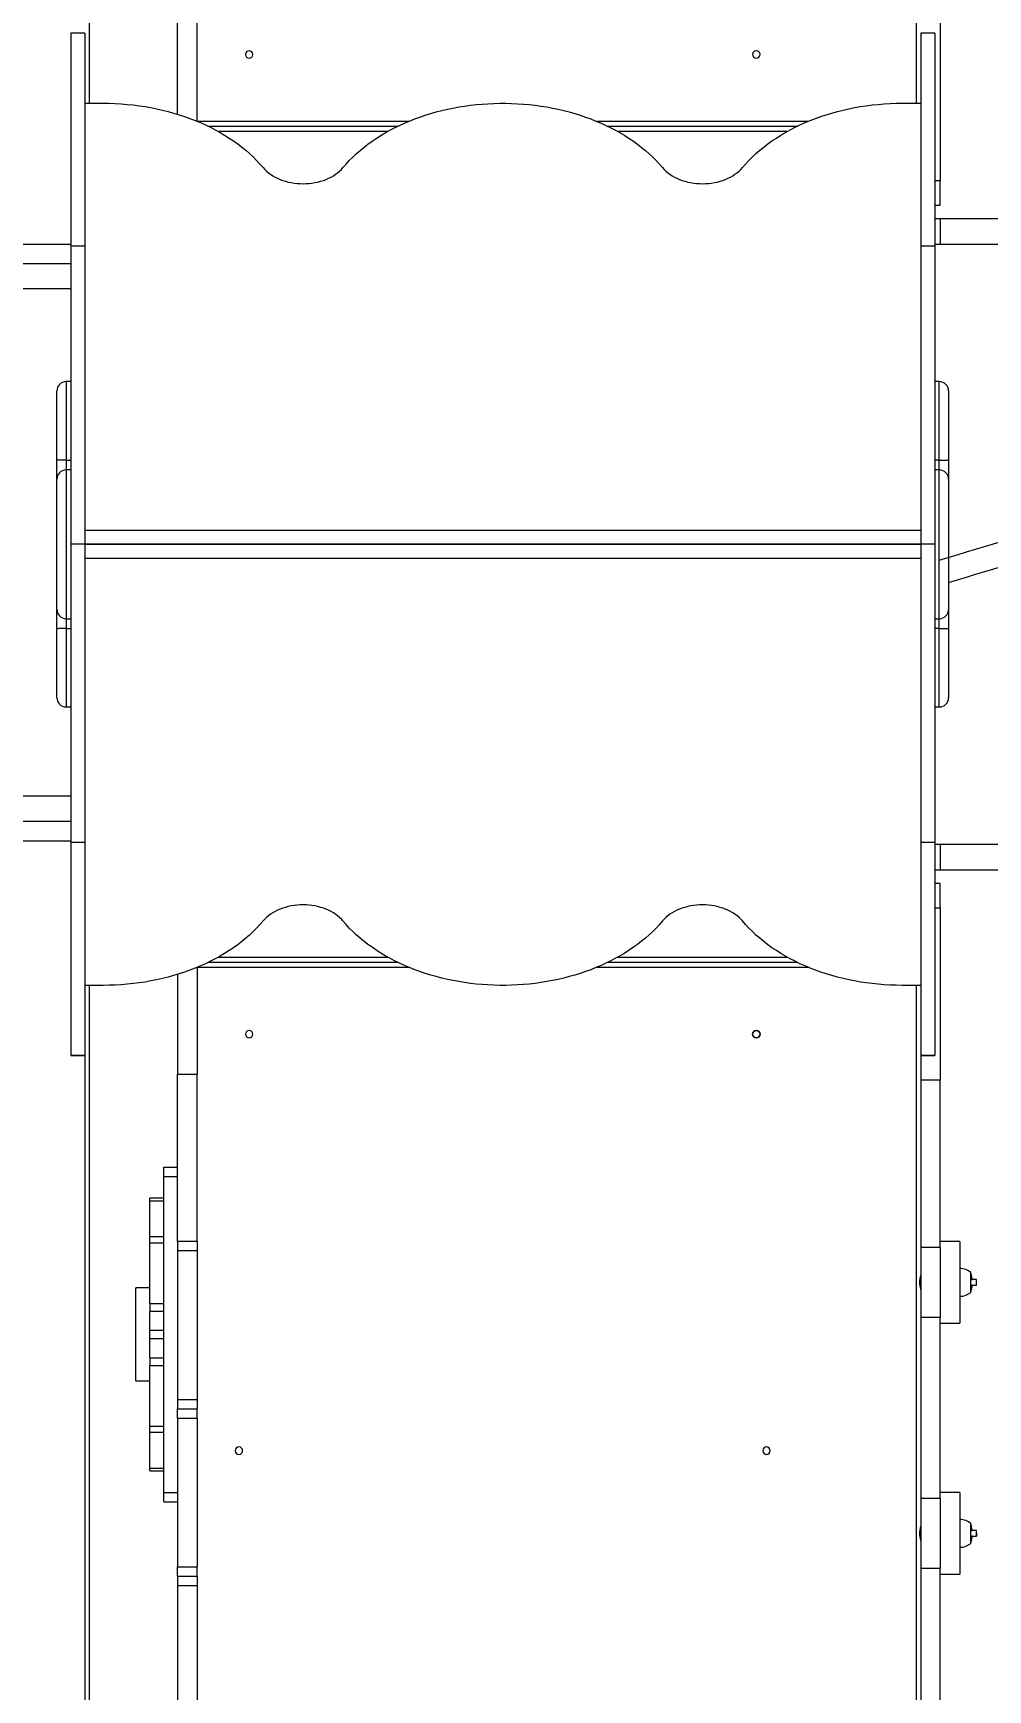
# Model space of a CAD drawing. Header units: millimetres. Extents: x -8113 to 7554, y -5964 to 7452.
# Drawn here: x -2592 to -1564, y -1240 to 543 of the extents above; entities that cross this region are included whole.
import ezdxf

# ---------------------------------------------------------------- set-up
doc = ezdxf.new("R2010")
doc.units = ezdxf.units.MM
for name, color, linetype in [('DIKOM_ОБЪЕКТ', 7, 'Continuous'), ('DIKOM_РАЗМЕР_ЗОНА', 7, 'Continuous'), ('DIKOM_РАЗМЕР_ОБЪЕКТА', 7, 'Continuous')]:
    doc.layers.add(name, color=color, linetype=linetype)
doc.styles.add('style1', font='arial.ttf', dxfattribs={"width": 0.8})
doc.dimstyles.new('1-50', dxfattribs={"dimtxt": 300, "dimasz": 200, "dimexe": 100, "dimexo": 0, "dimgap": 100, "dimtad": 1, "dimtxsty": 'style1', "dimcen": 200, "dimclrd": 7, "dimclre": 7, "dimclrt": 7, "dimadec": 1, "dimazin": 2, "dimtfac": 1, "dimtmove": 0, "dimatfit": 2, "dimfxl": 0, "dimlwd": 25, "dimlwe": 18, "dimarcsym": 0})

# ---------------------------------------------------------------- blocks, each defined once
blk = doc.blocks.new('*D0')
at = {"layer": 'Defpoints', "color": 0, "transparency": 16777216}
for p in [(6054.1, 1970.8), (-4445.9, 381.6), (6054.1, -5178.4)]:
    blk.add_point(p, dxfattribs=at)
at = {"layer": 'DIKOM_РАЗМЕР_ОБЪЕКТА', "color": 7, "lineweight": 18, "transparency": 16777216}
for p, q in [((6054.1, 1970.8), (6054.1, -5278.4)), ((-4445.9, 381.6), (-4445.9, -5278.4))]:
    blk.add_line(p, q, dxfattribs=at)
at = {"layer": 'DIKOM_РАЗМЕР_ОБЪЕКТА', "color": 7, "lineweight": 25, "transparency": 16777216}
blk.add_line((-4245.9, -5178.4), (5854.1, -5178.4), dxfattribs=at)
at = {"layer": 'DIKOM_РАЗМЕР_ОБЪЕКТА', "color": 7, "transparency": 16777216}
for points in [[(-4245.9, -5145), (-4245.9, -5211.7), (-4445.9, -5178.4)], [(5854.1, -5145), (5854.1, -5211.7), (6054.1, -5178.4)]]:
    blk.add_solid(points, dxfattribs=at)
at = {"layer": 'DIKOM_РАЗМЕР_ОБЪЕКТА', "color": 7, "transparency": 16777216, "insert": (804.1, -4925.2), "char_height": 300, "attachment_point": 5, "style": 'style1'}
blk.add_mtext('10500', dxfattribs=at)
blk = doc.blocks.new('*D1')
at = {"layer": 'Defpoints', "color": 0, "transparency": 16777216}
for p in [(1.1, 5452.2), (-6929.6, -2947.8), (-2475.9, -2947.8)]:
    blk.add_point(p, dxfattribs=at)
at = {"layer": 'DIKOM_РАЗМЕР_ОБЪЕКТА', "color": 7, "lineweight": 18, "transparency": 16777216}
for p, q in [((1.1, 5452.2), (-7029.6, 5452.2)), ((-2475.9, -2947.8), (-7029.6, -2947.8))]:
    blk.add_line(p, q, dxfattribs=at)
at = {"layer": 'DIKOM_РАЗМЕР_ОБЪЕКТА', "color": 7, "lineweight": 25, "transparency": 16777216}
blk.add_line((-6929.6, 5252.2), (-6929.6, -2747.8), dxfattribs=at)
at = {"layer": 'DIKOM_РАЗМЕР_ОБЪЕКТА', "color": 7, "transparency": 16777216}
for points in [[(-6963, 5252.2), (-6896.3, 5252.2), (-6929.6, 5452.2)], [(-6963, -2747.8), (-6896.3, -2747.8), (-6929.6, -2947.8)]]:
    blk.add_solid(points, dxfattribs=at)
at = {"layer": 'DIKOM_РАЗМЕР_ОБЪЕКТА', "color": 7, "transparency": 16777216, "insert": (-7182.8, 1252.2), "char_height": 300, "attachment_point": 5, "rotation": 90, "style": 'style1'}
blk.add_mtext('8400', dxfattribs=at)
blk = doc.blocks.new('*D2')
at = {"layer": 'Defpoints', "color": 0, "transparency": 16777216}
for p in [(7554.1, 1504.9), (-6445.9, -5.3), (7554.1, -5864.3)]:
    blk.add_point(p, dxfattribs=at)
at = {"layer": 'DIKOM_РАЗМЕР_ЗОНА', "color": 7, "lineweight": 18, "transparency": 16777216}
for p, q in [((7554.1, 1504.9), (7554.1, -5964.3)), ((-6445.9, -5.3), (-6445.9, -5964.3))]:
    blk.add_line(p, q, dxfattribs=at)
at = {"layer": 'DIKOM_РАЗМЕР_ЗОНА', "color": 7, "lineweight": 25, "transparency": 16777216}
blk.add_line((-6245.9, -5864.3), (7354.1, -5864.3), dxfattribs=at)
at = {"layer": 'DIKOM_РАЗМЕР_ЗОНА', "color": 7, "transparency": 16777216}
for points in [[(-6245.9, -5830.9), (-6245.9, -5897.6), (-6445.9, -5864.3)], [(7354.1, -5830.9), (7354.1, -5897.6), (7554.1, -5864.3)]]:
    blk.add_solid(points, dxfattribs=at)
at = {"layer": 'DIKOM_РАЗМЕР_ЗОНА', "color": 7, "transparency": 16777216, "insert": (554.1, -5611.1), "char_height": 300, "attachment_point": 5, "style": 'style1'}
blk.add_mtext('14000', dxfattribs=at)
blk = doc.blocks.new('*D3')
at = {"layer": 'Defpoints', "color": 0, "transparency": 16777216}
for p in [(316.1, 7452.2), (-7663, -4447.8), (-3035.9, -4447.8)]:
    blk.add_point(p, dxfattribs=at)
at = {"layer": 'DIKOM_РАЗМЕР_ЗОНА', "color": 7, "lineweight": 18, "transparency": 16777216}
for p, q in [((316.1, 7452.2), (-7763, 7452.2)), ((-3035.9, -4447.8), (-7763, -4447.8))]:
    blk.add_line(p, q, dxfattribs=at)
at = {"layer": 'DIKOM_РАЗМЕР_ЗОНА', "color": 7, "lineweight": 25, "transparency": 16777216}
blk.add_line((-7663, 7252.2), (-7663, -4247.8), dxfattribs=at)
at = {"layer": 'DIKOM_РАЗМЕР_ЗОНА', "color": 7, "transparency": 16777216}
for points in [[(-7696.3, 7252.2), (-7629.7, 7252.2), (-7663, 7452.2)], [(-7696.3, -4247.8), (-7629.7, -4247.8), (-7663, -4447.8)]]:
    blk.add_solid(points, dxfattribs=at)
at = {"layer": 'DIKOM_РАЗМЕР_ЗОНА', "color": 7, "transparency": 16777216, "insert": (-7916.2, 1502.2), "char_height": 300, "attachment_point": 5, "rotation": 90, "style": 'style1'}
blk.add_mtext('11900', dxfattribs=at)

msp = doc.modelspace()

# ---------------------------------------------------------------- linework, layer by layer
at = {"layer": 'DIKOM_ОБЪЕКТ', "color": 7, "linetype": 'Continuous', "lineweight": 15}
for p, q in [((-2530.92, 467.176), (-2530.92, 1927.707)), ((-1640.92, 1927.707), (-1640.92, 467.176)), ((-2435.92, 455.369), (-2435.92, 562.707)), ((-2414.92, 447.818), (-2414.92, 562.707)), ((-1614.92, 569.245), (-1614.92, 383.607)), ((-2535.92, 542.615), (-2550.92, 542.615)), ((-2550.92, 542.615), (-2550.92, 542.613)), ((-2535.92, 542.613), (-2550.92, 542.613)), ((-2550.92, 542.613), (-2550.92, 313.515)), ((-2535.92, 542.615), (-2535.92, 542.613)), ((-2535.92, 542.613), (-2535.92, 313.515)), ((-1620.92, 542.615), (-1635.92, 542.615)), ((-1635.92, 542.615), (-1635.92, 542.613)), ((-1620.92, 542.613), (-1635.92, 542.613)), ((-1635.92, 542.613), (-1635.92, 313.515)), ((-1620.92, 542.615), (-1620.92, 542.613)), ((-1620.92, 542.613), (-1620.92, 313.515)), ((-2535.92, 467.176), (-2515.92, 467.176)), ((-1655.92, 467.176), (-1635.92, 467.176)), ((-2187.187, 447.707), (-2414.652, 447.707)), ((-1757.187, 447.707), (-1984.653, 447.707)), ((-2403.474, 442.707), (-2198.366, 442.707)), ((-2209.932, 436.707), (-2391.908, 436.707)), ((-1973.474, 442.707), (-1768.366, 442.707)), ((-1779.932, 436.707), (-1961.908, 436.707)), ((-1614.92, 383.607), (-1620.92, 383.607)), ((-1614.92, 357.707), (-1614.92, 383.607)), ((-1620.92, 357.707), (-1614.92, 357.707)), ((-1615.111, 342.707), (-1620.92, 342.707)), ((-1615.111, 342.707), (-1615.111, 315.707)), ((-413.574, 342.707), (-1615.111, 342.707)), ((-2617.083, 315.707), (-2550.92, 315.707)), ((-2535.92, 313.515), (-2550.92, 313.515)), ((-2550.92, 313.515), (-2550.92, -7.293)), ((-2535.92, 313.515), (-2535.92, -7.293)), ((-1620.92, 313.515), (-1635.92, 313.515)), ((-1635.92, 313.515), (-1635.92, -7.293)), ((-1620.92, 315.707), (-1615.111, 315.707)), ((-1620.92, 313.515), (-1620.92, -7.293)), ((-1615.111, 315.707), (-413.574, 315.707)), ((-2617.083, 294.707), (-2550.92, 294.707)), ((-2550.92, 267.707), (-2635.92, 267.707)), ((-2550.92, 167.707), (-2555.92, 167.707)), ((-2555.92, 167.707), (-2555.92, 83.132)), ((-1615.92, 167.707), (-1620.92, 167.707)), ((-1615.92, 83.132), (-1615.92, 167.707)), ((-2565.92, 83.704), (-2565.92, 157.707)), ((-1605.92, 157.707), (-1605.92, 83.704)), ((-2565.92, 62.56), (-2565.92, 83.704)), ((-2555.92, 83.132), (-2550.92, 83.132)), ((-2555.92, 83.132), (-2555.92, 72.707)), ((-2550.92, 72.707), (-2555.92, 72.707)), ((-2555.92, 72.707), (-2555.92, -87.293)), ((-1615.92, 83.132), (-1620.92, 83.132)), ((-1615.92, 72.707), (-1620.92, 72.707)), ((-1615.92, 72.707), (-1615.92, 83.132)), ((-1615.92, -87.293), (-1615.92, 72.707)), ((-1605.92, 83.704), (-1605.92, 62.56)), ((-2565.92, -77.293), (-2565.92, 62.707)), ((-2565.92, 62.593), (-2565.92, 62.707)), ((-2565.92, 62.56), (-2565.92, 62.593)), ((-1605.92, 62.707), (-1605.92, -77.293)), ((-1605.92, 62.707), (-1605.92, 62.593)), ((-1605.92, 62.593), (-1605.92, 62.56)), ((-1635.92, 7.557), (-2535.92, 7.557)), ((-2535.92, -7.293), (-2550.92, -7.293)), ((-2550.92, -7.293), (-2550.92, -328.101)), ((-1635.92, -7.293), (-2535.92, -7.293)), ((-2535.92, -7.293), (-1635.92, -7.293)), ((-2535.92, -7.293), (-2535.92, -328.101)), ((-1620.92, -7.293), (-1635.92, -7.293)), ((-1635.92, -7.293), (-1635.92, -328.101)), ((-1620.92, -7.293), (-1620.92, -328.101)), ((-2535.92, -22.142), (-1635.92, -22.142)), ((-2565.92, -98.289), (-2565.92, -77.145)), ((-2565.92, -77.178), (-2565.92, -77.145)), ((-2565.92, -77.293), (-2565.92, -77.178)), ((-2555.92, -87.293), (-2550.92, -87.293)), ((-2555.92, -87.293), (-2555.92, -97.717)), ((-1620.92, -87.293), (-1615.92, -87.293)), ((-1615.92, -97.717), (-1615.92, -87.293)), ((-1605.92, -77.145), (-1605.92, -98.289)), ((-1605.92, -77.145), (-1605.92, -77.178)), ((-1605.92, -77.178), (-1605.92, -77.293)), ((-2565.92, -172.293), (-2565.92, -98.289)), ((-2555.92, -97.717), (-2550.92, -97.717)), ((-2555.92, -97.717), (-2555.92, -182.293)), ((-1615.92, -97.717), (-1620.92, -97.717)), ((-1615.92, -182.293), (-1615.92, -97.717)), ((-1605.92, -98.289), (-1605.92, -172.293)), ((-2555.92, -182.293), (-2550.92, -182.293)), ((-1620.92, -182.293), (-1615.92, -182.293)), ((-2550.92, -278.293), (-2635.92, -278.293)), ((-2617.083, -305.293), (-2550.92, -305.293)), ((-2617.083, -326.293), (-2550.92, -326.293)), ((-2535.92, -328.101), (-2550.92, -328.101)), ((-2550.92, -328.101), (-2550.92, -557.198)), ((-2535.92, -328.101), (-2535.92, -557.198)), ((-1620.92, -328.101), (-1635.92, -328.101)), ((-1635.92, -328.101), (-1635.92, -557.198)), ((-1620.92, -328.101), (-1620.92, -557.198)), ((-1615.111, -330.293), (-1620.92, -330.293)), ((-1615.111, -330.293), (-1615.111, -357.293)), ((-413.574, -330.293), (-1615.111, -330.293)), ((-1620.92, -357.293), (-1615.111, -357.293)), ((-1614.92, -372.293), (-1620.92, -372.293)), ((-1615.111, -357.293), (-413.574, -357.293)), ((-1614.92, -398.192), (-1614.92, -372.293)), ((-1620.92, -398.192), (-1614.92, -398.192)), ((-1614.92, -398.192), (-1614.92, -583.831)), ((-2414.92, -462.403), (-2414.92, -577.293)), ((-2414.652, -462.293), (-2187.187, -462.293)), ((-2198.366, -457.293), (-2403.474, -457.293)), ((-2391.908, -451.293), (-2209.932, -451.293)), ((-1984.653, -462.293), (-1757.187, -462.293)), ((-1768.366, -457.293), (-1973.474, -457.293)), ((-1961.908, -451.293), (-1779.932, -451.293)), ((-2435.92, -469.955), (-2435.92, -577.293)), ((-2515.92, -481.761), (-2535.92, -481.761)), ((-2530.92, -1942.292), (-2530.92, -481.761)), ((-1635.92, -481.761), (-1655.92, -481.761)), ((-1640.92, -481.761), (-1640.92, -1942.292)), ((-2535.92, -557.198), (-2550.92, -557.198)), ((-2550.92, -557.198), (-2550.92, -557.2)), ((-2550.92, -557.2), (-2535.92, -557.2)), ((-2535.92, -557.198), (-2535.92, -557.2)), ((-2535.92, -557.2), (-2535.92, -1942.292)), ((-1620.92, -557.198), (-1635.92, -557.198)), ((-1635.92, -557.198), (-1635.92, -557.2)), ((-1635.92, -557.2), (-1620.92, -557.2)), ((-1635.92, -557.2), (-1635.92, -583.831)), ((-1620.92, -557.198), (-1620.92, -557.2)), ((-2435.92, -577.293), (-2414.92, -577.293)), ((-2435.92, -757.043), (-2435.92, -577.293)), ((-2414.92, -757.043), (-2414.92, -577.293)), ((-1614.92, -583.831), (-1635.92, -583.831)), ((-1635.92, -583.831), (-1635.92, -763.493)), ((-1614.92, -763.493), (-1614.92, -583.831)), ((-2450.92, -687.293), (-2450.92, -677.293)), ((-2450.92, -677.293), (-2435.92, -677.293)), ((-2450.92, -687.293), (-2435.92, -687.293)), ((-2450.92, -1027.292), (-2450.92, -687.293)), ((-2450.92, -710.662), (-2465.92, -710.662)), ((-2465.92, -713.508), (-2465.92, -710.662)), ((-2465.92, -713.508), (-2450.92, -713.508)), ((-2465.92, -752.145), (-2465.92, -713.508)), ((-2450.92, -752.145), (-2465.92, -752.145)), ((-2465.92, -758.812), (-2465.92, -752.145)), ((-2465.92, -758.812), (-2450.92, -758.812)), ((-2465.92, -824.079), (-2465.92, -758.812)), ((-2435.92, -757.043), (-2414.92, -757.043)), ((-2435.92, -757.043), (-2435.92, -767.029)), ((-2414.92, -757.043), (-2414.92, -767.029)), ((-1635.92, -763.493), (-1614.92, -763.493)), ((-1635.92, -763.493), (-1635.92, -839.092)), ((-1593.92, -757.293), (-1614.92, -757.293)), ((-1614.92, -763.493), (-1614.92, -839.092)), ((-1593.92, -757.293), (-1593.92, -845.293)), ((-2435.92, -767.029), (-2414.92, -767.029)), ((-2435.92, -767.029), (-2435.92, -927.293)), ((-2414.92, -767.029), (-2414.92, -927.293)), ((-1635.92, -793.792), (-1636.252, -793.792)), ((-1636.252, -793.793), (-1636.252, -808.793)), ((-1581.92, -812.093), (-1581.92, -790.493)), ((-1581.384, -793.407), (-1581.38, -793.476)), ((-1581.292, -794.037), (-1581.384, -793.407)), ((-1581.312, -793.887), (-1581.366, -793.519)), ((-1581.299, -793.887), (-1581.314, -793.887)), ((-1581.299, -793.879), (-1581.313, -793.879)), ((-1581.298, -793.896), (-1581.312, -793.896)), ((-1581.299, -793.879), (-1581.298, -793.888)), ((-1581.299, -793.887), (-1581.299, -793.879)), ((-1581.299, -793.887), (-1581.298, -793.896)), ((-1581.298, -793.888), (-1581.299, -793.888)), ((-1581.298, -793.896), (-1581.257, -794.272)), ((-1581.206, -794.624), (-1581.292, -794.024)), ((-1581.203, -794.647), (-1581.292, -794.037)), ((-1581.06, -796.059), (-1581.095, -795.596)), ((-1581.064, -795.994), (-1581.094, -795.61)), ((-1581.066, -795.973), (-1581.024, -796.323)), ((-1581.066, -795.976), (-1581.06, -796.024)), ((-1581.001, -796.767), (-1581.06, -796.059)), ((-1581.024, -796.323), (-1581.038, -796.323)), ((-1581.023, -796.337), (-1581.037, -796.337)), ((-1581.001, -796.753), (-1581.028, -796.429)), ((-1581.023, -796.337), (-1581.026, -796.388)), ((-1581.024, -796.323), (-1581.023, -796.337)), ((-1580.999, -796.841), (-1581.001, -796.753)), ((-1580.999, -796.843), (-1581.001, -796.767)), ((-1580.881, -797.889), (-1580.912, -797.889)), ((-1576.02, -798.293), (-1580.912, -798.293)), ((-1575.92, -798.393), (-1576.02, -798.293)), ((-1576.02, -804.293), (-1576.02, -798.293)), ((-1575.92, -801.199), (-1575.92, -798.393)), ((-1575.92, -804.193), (-1575.92, -801.199)), ((-2465.92, -807.293), (-2480.92, -807.293)), ((-2480.92, -907.293), (-2480.92, -807.293)), ((-1636.252, -808.793), (-1635.92, -808.793)), ((-1580.985, -805.882), (-1581.42, -805.882)), ((-1581.339, -808.709), (-1581.178, -807.496)), ((-1581.334, -808.81), (-1581.339, -808.709)), ((-1581.334, -808.813), (-1581.336, -808.759)), ((-1581.269, -808.396), (-1581.317, -808.762)), ((-1581.267, -808.396), (-1581.316, -808.762)), ((-1581.298, -808.396), (-1581.256, -808.396)), ((-1581.262, -808.274), (-1581.281, -808.274)), ((-1581.262, -808.274), (-1581.166, -807.521)), ((-1581.256, -808.396), (-1581.262, -808.274)), ((-1581.021, -806.335), (-1581.026, -806.4)), ((-1581.019, -806.332), (-1581.022, -806.332)), ((-1580.985, -805.882), (-1580.991, -805.958)), ((-1580.966, -805.122), (-1580.94, -804.668)), ((-1580.962, -805.215), (-1580.966, -805.122)), ((-1580.962, -805.217), (-1580.964, -805.168)), ((-1580.934, -804.827), (-1580.953, -805.169)), ((-1580.934, -804.84), (-1580.952, -805.169)), ((-1580.934, -804.827), (-1580.949, -804.827)), ((-1580.905, -803.85), (-1580.896, -803.552)), ((-1580.895, -804.293), (-1576.02, -804.293)), ((-1576.02, -804.293), (-1575.92, -804.193)), ((-2465.92, -824.079), (-2450.92, -824.079)), ((-2465.92, -824.079), (-2465.92, -832.151)), ((-2465.92, -832.151), (-2450.92, -832.151)), ((-2465.92, -852.78), (-2465.92, -832.151)), ((-2465.92, -852.78), (-2450.92, -852.78)), ((-2465.92, -861.805), (-2465.92, -852.78)), ((-1614.92, -839.092), (-1635.92, -839.092)), ((-1635.92, -839.092), (-1635.92, -1033.493)), ((-1614.92, -1033.493), (-1614.92, -839.092)), ((-1614.92, -845.293), (-1593.92, -845.293)), ((-2465.92, -861.805), (-2450.92, -861.805)), ((-2465.92, -882.434), (-2465.92, -861.805)), ((-2465.92, -882.434), (-2450.92, -882.434)), ((-2465.92, -882.434), (-2465.92, -890.507)), ((-2465.92, -890.507), (-2450.92, -890.507)), ((-2465.92, -955.773), (-2465.92, -890.507)), ((-2480.92, -907.293), (-2465.92, -907.293)), ((-2435.92, -927.293), (-2414.92, -927.293)), ((-2435.92, -927.293), (-2435.92, -937.293)), ((-2435.92, -937.293), (-2414.92, -937.293)), ((-2435.92, -947.293), (-2435.92, -937.293)), ((-2414.92, -927.293), (-2414.92, -937.293)), ((-2414.92, -947.293), (-2414.92, -937.293)), ((-2465.92, -955.773), (-2450.92, -955.773)), ((-2465.92, -962.441), (-2465.92, -955.773)), ((-2435.92, -947.293), (-2414.92, -947.293)), ((-2435.92, -947.293), (-2435.92, -1107.293)), ((-2414.92, -947.293), (-2414.92, -1107.293)), ((-2465.92, -962.441), (-2450.92, -962.441)), ((-2465.92, -1001.077), (-2465.92, -962.441)), ((-2465.92, -1001.077), (-2450.92, -1001.077)), ((-2465.92, -1003.923), (-2465.92, -1001.077)), ((-2465.92, -1003.923), (-2450.92, -1003.923)), ((-2450.92, -1027.292), (-2435.92, -1027.292)), ((-2450.92, -1037.293), (-2450.92, -1027.292)), ((-1635.92, -1033.493), (-1614.92, -1033.493)), ((-1635.92, -1033.493), (-1635.92, -1109.093)), ((-1593.92, -1027.292), (-1614.92, -1027.292)), ((-1614.92, -1033.493), (-1614.92, -1109.093)), ((-1593.92, -1027.292), (-1593.92, -1115.293)), ((-2450.92, -1037.293), (-2435.92, -1037.293)), ((-1635.92, -1063.793), (-1636.252, -1063.793)), ((-1636.252, -1063.793), (-1636.252, -1078.793)), ((-1581.92, -1082.093), (-1581.92, -1060.493)), ((-1581.024, -1066.253), (-1581.42, -1066.253)), ((-1581.023, -1066.267), (-1581.42, -1066.267)), ((-1581.302, -1063.836), (-1581.384, -1063.287)), ((-1581.384, -1063.317), (-1581.382, -1063.427)), ((-1581.292, -1063.943), (-1581.384, -1063.317)), ((-1581.299, -1063.836), (-1581.308, -1063.836)), ((-1581.298, -1063.845), (-1581.306, -1063.845)), ((-1581.299, -1063.826), (-1581.304, -1063.826)), ((-1581.298, -1063.835), (-1581.303, -1063.835)), ((-1581.299, -1063.826), (-1581.298, -1063.835)), ((-1581.299, -1063.836), (-1581.298, -1063.845)), ((-1581.298, -1063.845), (-1581.28, -1064.042)), ((-1581.249, -1064.289), (-1581.292, -1063.909)), ((-1581.233, -1064.426), (-1581.292, -1063.943)), ((-1581.06, -1065.953), (-1581.086, -1065.698)), ((-1581.06, -1065.909), (-1581.082, -1065.738)), ((-1581.001, -1066.608), (-1581.06, -1065.909)), ((-1581.001, -1066.656), (-1581.06, -1065.953)), ((-1581.023, -1066.267), (-1581.025, -1066.358)), ((-1581.024, -1066.253), (-1581.023, -1066.267)), ((-1580.999, -1066.791), (-1581.001, -1066.608)), ((-1580.999, -1066.815), (-1581.001, -1066.656)), ((-1576.02, -1068.293), (-1580.895, -1068.293)), ((-1575.92, -1068.393), (-1576.02, -1068.293)), ((-1576.02, -1074.293), (-1576.02, -1068.293)), ((-1575.92, -1071.064), (-1575.92, -1068.393)), ((-1636.252, -1078.793), (-1635.92, -1078.793)), ((-1581.339, -1078.525), (-1581.178, -1077.319)), ((-1581.333, -1078.856), (-1581.339, -1078.525)), ((-1581.261, -1078.443), (-1581.331, -1078.965)), ((-1581.265, -1078.443), (-1581.331, -1078.943)), ((-1581.328, -1078.443), (-1581.256, -1078.443)), ((-1581.262, -1078.123), (-1581.286, -1078.123)), ((-1581.262, -1078.123), (-1581.166, -1077.375)), ((-1581.256, -1078.443), (-1581.262, -1078.123)), ((-1581.186, -1077.375), (-1581.166, -1077.375)), ((-1581.019, -1076.276), (-1581.025, -1076.276)), ((-1580.966, -1074.96), (-1580.94, -1074.509)), ((-1580.961, -1075.239), (-1580.966, -1074.96)), ((-1580.934, -1074.927), (-1580.964, -1074.927)), ((-1580.961, -1075.261), (-1580.963, -1075.099)), ((-1580.934, -1074.927), (-1580.959, -1075.378)), ((-1580.934, -1074.971), (-1580.959, -1075.42)), ((-1580.929, -1074.8), (-1580.934, -1074.971)), ((-1580.905, -1073.696), (-1580.896, -1073.4)), ((-1580.895, -1074.293), (-1576.02, -1074.293)), ((-1576.02, -1074.293), (-1575.92, -1074.193)), ((-1575.92, -1071.064), (-1575.92, -1074.193)), ((-2435.92, -1107.293), (-2414.92, -1107.293)), ((-2435.92, -1117.293), (-2435.92, -1107.293)), ((-2435.92, -1117.293), (-2414.92, -1117.293)), ((-2435.92, -1117.293), (-2435.92, -1127.293)), ((-2414.92, -1117.293), (-2414.92, -1107.293)), ((-2414.92, -1117.293), (-2414.92, -1127.293)), ((-1614.92, -1109.093), (-1635.92, -1109.093)), ((-1635.92, -1109.093), (-1635.92, -1303.493)), ((-1614.92, -1303.493), (-1614.92, -1109.093)), ((-1614.92, -1115.293), (-1593.92, -1115.293)), ((-2435.92, -1127.293), (-2414.92, -1127.293)), ((-2435.92, -1127.293), (-2435.92, -1287.293)), ((-2414.92, -1127.293), (-2414.92, -1287.293))]:
    msp.add_line(p, q, dxfattribs=at)
at = {"layer": 'DIKOM_ОБЪЕКТ', "color": 7, "linetype": 'Continuous', "lineweight": 15, "flags": 128}
for points in [[(-2515.92, 467.176), (-2509.451, 467.102), (-2502.988, 466.88), (-2496.539, 466.511), (-2490.111, 465.994), (-2483.709, 465.33), (-2477.341, 464.52), (-2471.013, 463.565), (-2464.732, 462.466), (-2458.505, 461.223), (-2452.338, 459.839), (-2446.238, 458.315), (-2440.21, 456.652), (-2434.262, 454.852), (-2428.4, 452.916), (-2422.629, 450.848), (-2416.955, 448.649), (-2411.385, 446.321), (-2405.924, 443.867), (-2400.579, 441.289), (-2395.354, 438.591), (-2390.256, 435.774), (-2385.288, 432.842), (-2380.458, 429.798), (-2375.769, 426.645), (-2371.227, 423.387), (-2366.837, 420.026), (-2362.603, 416.567), (-2358.529, 413.013), (-2354.62, 409.367), (-2350.879, 405.634), (-2347.311, 401.818), (-2343.92, 397.921)], [(-2257.92, 397.921), (-2254.582, 401.758), (-2251.073, 405.518), (-2247.397, 409.197), (-2243.557, 412.791), (-2239.556, 416.297), (-2235.4, 419.711), (-2231.093, 423.03), (-2226.637, 426.25), (-2222.04, 429.368), (-2217.304, 432.381), (-2212.434, 435.286), (-2207.437, 438.079), (-2202.316, 440.759), (-2197.077, 443.322), (-2191.725, 445.765), (-2186.266, 448.087), (-2180.705, 450.285), (-2175.048, 452.357), (-2169.301, 454.3), (-2163.468, 456.112), (-2157.558, 457.793), (-2151.574, 459.339), (-2145.524, 460.75), (-2139.413, 462.024), (-2133.248, 463.159), (-2127.036, 464.155), (-2120.781, 465.011), (-2114.491, 465.726), (-2108.172, 466.298), (-2101.831, 466.728), (-2095.473, 467.015), (-2089.105, 467.158), (-2082.735, 467.158), (-2076.367, 467.015), (-2070.01, 466.728), (-2063.668, 466.298), (-2057.349, 465.726), (-2051.059, 465.011), (-2044.805, 464.155), (-2038.592, 463.159), (-2032.426, 462.024), (-2026.316, 460.75), (-2020.266, 459.339), (-2014.282, 457.793), (-2008.371, 456.112), (-2002.539, 454.3), (-1996.792, 452.357), (-1991.135, 450.285), (-1985.574, 448.087), (-1980.115, 445.765), (-1974.763, 443.322), (-1969.524, 440.759), (-1964.403, 438.079), (-1959.406, 435.286), (-1954.536, 432.381), (-1949.8, 429.368), (-1945.202, 426.25), (-1940.747, 423.03), (-1936.44, 419.711), (-1932.284, 416.297), (-1928.283, 412.791), (-1924.443, 409.197), (-1920.766, 405.518), (-1917.258, 401.758), (-1913.92, 397.921)], [(-1827.92, 397.921), (-1824.529, 401.818), (-1820.961, 405.634), (-1817.221, 409.367), (-1813.311, 413.013), (-1809.238, 416.567), (-1805.003, 420.026), (-1800.613, 423.387), (-1796.071, 426.645), (-1791.382, 429.798), (-1786.552, 432.842), (-1781.585, 435.774), (-1776.486, 438.591), (-1771.261, 441.289), (-1765.916, 443.867), (-1760.455, 446.321), (-1754.885, 448.649), (-1749.212, 450.848), (-1743.44, 452.916), (-1737.578, 454.852), (-1731.629, 456.652), (-1725.602, 458.315), (-1719.502, 459.839), (-1713.335, 461.223), (-1707.108, 462.466), (-1700.827, 463.565), (-1694.499, 464.52), (-1688.131, 465.33), (-1681.729, 465.994), (-1675.301, 466.511), (-1668.852, 466.88), (-1662.389, 467.102), (-1655.92, 467.176)], [(-2343.92, 397.921), (-2342.18, 395.993), (-2340.268, 394.148), (-2338.191, 392.395), (-2335.958, 390.74), (-2333.578, 389.191), (-2331.061, 387.754), (-2328.419, 386.435), (-2325.661, 385.239), (-2322.8, 384.172), (-2319.847, 383.239), (-2316.815, 382.442), (-2313.717, 381.785), (-2310.565, 381.271), (-2307.372, 380.903), (-2304.153, 380.682), (-2300.92, 380.607), (-2297.687, 380.682), (-2294.468, 380.903), (-2291.275, 381.271), (-2288.123, 381.785), (-2285.025, 382.442), (-2281.993, 383.239), (-2279.04, 384.172), (-2276.178, 385.239), (-2273.421, 386.435), (-2270.778, 387.754), (-2268.262, 389.191), (-2265.882, 390.74), (-2263.649, 392.395), (-2261.572, 394.148), (-2259.66, 395.993), (-2257.92, 397.921)], [(-1913.92, 397.921), (-1912.18, 395.993), (-1910.268, 394.148), (-1908.191, 392.395), (-1905.958, 390.74), (-1903.578, 389.191), (-1901.062, 387.754), (-1898.419, 386.435), (-1895.661, 385.239), (-1892.8, 384.172), (-1889.847, 383.239), (-1886.815, 382.442), (-1883.717, 381.785), (-1880.565, 381.271), (-1877.372, 380.903), (-1874.153, 380.682), (-1870.92, 380.607), (-1867.687, 380.682), (-1864.468, 380.903), (-1861.275, 381.271), (-1858.123, 381.785), (-1855.024, 382.442), (-1851.993, 383.239), (-1849.04, 384.172), (-1846.179, 385.239), (-1843.421, 386.435), (-1840.778, 387.754), (-1838.262, 389.191), (-1835.882, 390.74), (-1833.649, 392.395), (-1831.572, 394.148), (-1829.66, 395.993), (-1827.92, 397.921)], [(-2555.92, 83.132), (-2557.343, 83.138), (-2558.737, 83.155), (-2560.074, 83.184), (-2561.327, 83.223), (-2562.469, 83.272), (-2563.478, 83.329), (-2564.333, 83.395), (-2565.016, 83.466), (-2565.515, 83.543), (-2565.818, 83.622), (-2565.92, 83.704)], [(-1615.92, 83.132), (-1614.497, 83.138), (-1613.103, 83.155), (-1611.766, 83.184), (-1610.514, 83.223), (-1609.371, 83.272), (-1608.362, 83.329), (-1607.507, 83.395), (-1606.824, 83.466), (-1606.325, 83.543), (-1606.022, 83.622), (-1605.92, 83.704)], [(-2555.92, -97.717), (-2557.343, -97.723), (-2558.737, -97.74), (-2560.074, -97.769), (-2561.327, -97.808), (-2562.469, -97.857), (-2563.478, -97.915), (-2564.333, -97.98), (-2565.016, -98.052), (-2565.515, -98.128), (-2565.818, -98.208), (-2565.92, -98.289)], [(-1615.92, -97.717), (-1614.497, -97.723), (-1613.103, -97.74), (-1611.766, -97.769), (-1610.514, -97.808), (-1609.371, -97.857), (-1608.362, -97.915), (-1607.507, -97.98), (-1606.824, -98.052), (-1606.325, -98.128), (-1606.022, -98.208), (-1605.92, -98.289)], [(-2257.92, -412.506), (-2259.66, -410.578), (-2261.572, -408.733), (-2263.649, -406.98), (-2265.882, -405.325), (-2268.262, -403.776), (-2270.778, -402.339), (-2273.421, -401.02), (-2276.178, -399.824), (-2279.04, -398.758), (-2281.993, -397.824), (-2285.025, -397.027), (-2288.123, -396.37), (-2291.275, -395.857), (-2294.468, -395.488), (-2297.687, -395.267), (-2300.92, -395.193), (-2304.153, -395.267), (-2307.372, -395.488), (-2310.565, -395.857), (-2313.717, -396.37), (-2316.815, -397.027), (-2319.847, -397.824), (-2322.8, -398.758), (-2325.661, -399.824), (-2328.419, -401.02), (-2331.061, -402.339), (-2333.578, -403.776), (-2335.958, -405.325), (-2338.191, -406.98), (-2340.268, -408.733), (-2342.18, -410.578), (-2343.92, -412.506)], [(-1827.92, -412.506), (-1829.66, -410.578), (-1831.572, -408.733), (-1833.649, -406.98), (-1835.882, -405.325), (-1838.262, -403.776), (-1840.778, -402.339), (-1843.421, -401.02), (-1846.179, -399.824), (-1849.04, -398.758), (-1851.993, -397.824), (-1855.024, -397.027), (-1858.123, -396.37), (-1861.275, -395.857), (-1864.468, -395.488), (-1867.687, -395.267), (-1870.92, -395.193), (-1874.153, -395.267), (-1877.372, -395.488), (-1880.565, -395.857), (-1883.717, -396.37), (-1886.815, -397.027), (-1889.847, -397.824), (-1892.8, -398.758), (-1895.661, -399.824), (-1898.419, -401.02), (-1901.062, -402.339), (-1903.578, -403.776), (-1905.958, -405.325), (-1908.191, -406.98), (-1910.268, -408.733), (-1912.18, -410.578), (-1913.92, -412.506)], [(-2343.92, -412.506), (-2347.311, -416.403), (-2350.879, -420.219), (-2354.62, -423.952), (-2358.529, -427.598), (-2362.603, -431.152), (-2366.837, -434.612), (-2371.227, -437.972), (-2375.769, -441.231), (-2380.458, -444.383), (-2385.288, -447.427), (-2390.256, -450.359), (-2395.354, -453.176), (-2400.579, -455.874), (-2405.924, -458.452), (-2411.385, -460.906), (-2416.955, -463.234), (-2422.629, -465.433), (-2428.4, -467.502), (-2434.262, -469.437), (-2440.21, -471.237), (-2446.238, -472.9), (-2452.338, -474.425), (-2458.505, -475.809), (-2464.732, -477.051), (-2471.013, -478.15), (-2477.341, -479.105), (-2483.709, -479.915), (-2490.111, -480.579), (-2496.539, -481.096), (-2502.988, -481.465), (-2509.451, -481.687), (-2515.92, -481.761)], [(-1913.92, -412.506), (-1917.258, -416.343), (-1920.766, -420.103), (-1924.443, -423.782), (-1928.283, -427.376), (-1932.284, -430.882), (-1936.44, -434.296), (-1940.747, -437.615), (-1945.202, -440.835), (-1949.8, -443.953), (-1954.536, -446.966), (-1959.406, -449.871), (-1964.403, -452.664), (-1969.524, -455.344), (-1974.763, -457.907), (-1980.115, -460.351), (-1985.574, -462.673), (-1991.135, -464.87), (-1996.792, -466.942), (-2002.539, -468.885), (-2008.371, -470.698), (-2014.282, -472.378), (-2020.266, -473.924), (-2026.316, -475.335), (-2032.426, -476.609), (-2038.592, -477.744), (-2044.805, -478.741), (-2051.059, -479.596), (-2057.349, -480.311), (-2063.668, -480.883), (-2070.01, -481.313), (-2076.367, -481.6), (-2082.735, -481.743), (-2089.105, -481.743), (-2095.473, -481.6), (-2101.831, -481.313), (-2108.172, -480.883), (-2114.491, -480.311), (-2120.781, -479.596), (-2127.036, -478.741), (-2133.248, -477.744), (-2139.413, -476.609), (-2145.524, -475.335), (-2151.574, -473.924), (-2157.558, -472.378), (-2163.468, -470.698), (-2169.301, -468.885), (-2175.048, -466.942), (-2180.705, -464.87), (-2186.266, -462.673), (-2191.725, -460.351), (-2197.077, -457.907), (-2202.316, -455.344), (-2207.437, -452.664), (-2212.434, -449.871), (-2217.304, -446.966), (-2222.04, -443.953), (-2226.637, -440.835), (-2231.093, -437.615), (-2235.4, -434.296), (-2239.556, -430.882), (-2243.557, -427.376), (-2247.397, -423.782), (-2251.073, -420.103), (-2254.582, -416.343), (-2257.92, -412.506)], [(-1655.92, -481.761), (-1662.389, -481.687), (-1668.852, -481.465), (-1675.301, -481.096), (-1681.729, -480.579), (-1688.131, -479.915), (-1694.499, -479.105), (-1700.827, -478.15), (-1707.108, -477.051), (-1713.335, -475.809), (-1719.502, -474.425), (-1725.602, -472.9), (-1731.629, -471.237), (-1737.578, -469.437), (-1743.44, -467.502), (-1749.212, -465.433), (-1754.885, -463.234), (-1760.455, -460.906), (-1765.916, -458.452), (-1771.261, -455.874), (-1776.486, -453.176), (-1781.585, -450.359), (-1786.552, -447.427), (-1791.382, -444.383), (-1796.071, -441.231), (-1800.613, -437.972), (-1805.003, -434.612), (-1809.238, -431.152), (-1813.311, -427.598), (-1817.221, -423.952), (-1820.961, -420.219), (-1824.529, -416.403), (-1827.92, -412.506)], [(-1580.935, -797.437), (-1580.931, -797.605), (-1580.923, -797.893)], [(-1580.935, -797.438), (-1580.931, -797.613), (-1580.923, -797.889)], [(-1581.166, -807.521), (-1581.112, -807.043), (-1581.082, -806.78), (-1581.057, -806.57), (-1581.034, -806.396), (-1581.021, -806.333), (-1581.021, -806.335)], [(-1581.048, -806.332), (-1581.027, -806.155), (-1580.997, -805.932)], [(-1581, -806.072), (-1581.024, -806.306), (-1581.027, -806.335)], [(-1581, -806.077), (-1581.024, -806.313), (-1581.026, -806.332)], [(-1580.94, -804.668), (-1580.923, -804.703), (-1580.928, -804.76)], [(-1580.896, -803.871), (-1580.896, -803.868), (-1580.905, -803.85)], [(-1580.92, -1067.89), (-1580.922, -1067.825), (-1580.931, -1067.561), (-1580.935, -1067.442), (-1580.935, -1067.443)], [(-1580.892, -1068.904), (-1580.907, -1068.341), (-1580.922, -1067.867), (-1580.931, -1067.586), (-1580.935, -1067.446), (-1580.935, -1067.448)], [(-1580.895, -1068.504), (-1580.896, -1068.448), (-1580.905, -1068.158), (-1580.91, -1067.968), (-1580.912, -1067.888), (-1580.912, -1067.889)], [(-1581.021, -1076.294), (-1581.03, -1076.452), (-1581.036, -1076.52)], [(-1580.985, -1075.844), (-1581, -1076.098), (-1581.018, -1076.284)], [(-1580.94, -1074.509), (-1580.923, -1074.603), (-1580.934, -1074.927)], [(-1580.896, -1073.75), (-1580.896, -1073.743), (-1580.905, -1073.696)]]:
    msp.add_lwpolyline(points, dxfattribs=at)
at = {"layer": 'DIKOM_ОБЪЕКТ', "color": 7, "linetype": 'Continuous', "lineweight": 15, "extrusion": (2.61157e-14, 3.36719e-15, -1)}
for centre in [(2358.92, 519.707), (1812.92, 519.707)]:
    msp.add_circle(centre, 4, dxfattribs=at)
at = {"layer": 'DIKOM_ОБЪЕКТ', "color": 7, "linetype": 'Continuous', "lineweight": 15, "extrusion": (2.61157e-14, 3.54914e-15, -1)}
for centre in [(2358.92, -534.293), (1812.92, -534.293), (2369.92, -982.293), (1801.92, -982.293)]:
    msp.add_circle(centre, 4, dxfattribs=at)
at = {"layer": 'DIKOM_ОБЪЕКТ', "color": 7, "linetype": 'Continuous', "lineweight": 15}
msp.add_circle((-1812.92, -534.293), 4, dxfattribs=at)
for centre, radius, start, end in [((-2555.92, 157.707), 10, 90, 180), ((-1615.92, 157.707), 10, 0, 90), ((-2555.92, 62.707), 10, 90, 180), ((-1615.92, 62.707), 10, 0, 90), ((-2555.92, -77.293), 10, 180, 270), ((-1615.92, -77.293), 10, 270, 0), ((-2555.92, -172.293), 10, 180, 270), ((-1615.92, -172.293), 10, 270, 0), ((-1609.193, -801.297), 28.07, 164.560667, 195.395399), ((-1594.08, -804.969), 18.677, 49.378843, 89.509067), ((-1622.703, -799.818), 41.836, 8.726116, 12.879622), ((-1622.703, -799.818), 41.836, 7.623365, 8.094803), ((-1622.703, -799.818), 41.836, 5.794126, 7.104054), ((-1622.703, -799.818), 41.836, 4.704462, 5.223193), ((-1622.703, -799.818), 41.836, 3.278299, 4.079618), ((-1574.19, -797.457), 6.748, 178.464563, 183.67388), ((-1458.902, -794.783), 122.064, 181.282487, 181.994769), ((-1622.703, -799.818), 41.836, 2.089412, 2.649564), ((-1533.12, -797.072), 47.8, 181.013304, 181.821931), ((-1594.08, -797.616), 18.677, 270.490933, 310.621157), ((-1622.703, -802.767), 41.836, 347.120378, 351.689304), ((-1622.703, -802.767), 41.836, 352.321452, 355.020548), ((-1550.807, -810.183), 30.49, 171.793419, 174.944167), ((-1622.703, -802.767), 41.836, 355.628751, 356.644608), ((-1622.703, -802.767), 41.836, 357.269668, 357.910588), ((-1609.271, -1071.296), 27.991, 164.621648, 195.484729), ((-1594.08, -1074.969), 18.677, 49.378843, 89.509067), ((-1622.703, -1069.818), 41.836, 8.79193, 12.879622), ((-1622.703, -1069.818), 41.836, 7.940297, 8.156278), ((-1622.703, -1069.818), 41.836, 5.653696, 7.408845), ((-1622.703, -1069.818), 41.836, 4.745309, 5.095308), ((-1622.703, -1069.818), 41.836, 3.245229, 4.116927), ((-1622.703, -1069.818), 41.836, 2.089412, 2.640039), ((-1594.08, -1067.616), 18.677, 270.490933, 310.621157), ((-1622.703, -1072.767), 41.836, 347.120378, 351.626843), ((-1622.703, -1072.767), 41.836, 352.262833, 354.855354), ((-1570.494, -1077.826), 10.696, 168.747576, 177.283743), ((-1571.729, -1077.952), 9.455, 169.580688, 176.500718), ((-1622.703, -1072.767), 41.836, 355.505234, 356.611982), ((-1622.703, -1072.767), 41.836, 357.24051, 358.111293)]:
    msp.add_arc(centre, radius, start, end, dxfattribs=at)
for points in [[(-1615.947, -24.386), (-1309.561, 21.717), (-1026.793, -80.512), (-501.366, 69.824)], [(-1605.92, -48.44), (-1299.534, -2.337), (-1016.766, -104.566), (-491.339, 45.77)]]:
    msp.add_spline(points, degree=3, dxfattribs=at)

# ---------------------------------------------------------------- dimensions: what is measured, and where the dimension line sits
at = {"layer": 'DIKOM_РАЗМЕР_ЗОНА'}
dim = msp.add_linear_dim(base=(-7663.014, -4447.848), p1=(316.08, 7452.152), p2=(-3035.92, -4447.848), angle=90, dimstyle='1-50', dxfattribs=at)
dim.commit()
dim.dimension.update_dxf_attribs({"geometry": '*D3', "text_midpoint": (-7663.014, 1502.152), "dimtype": 160})
dim = msp.add_linear_dim(base=(7554.078, -5864.277), p1=(-6445.92, -5.293), p2=(7554.078, 1504.936), dimstyle='1-50', dxfattribs=at)
dim.commit()
dim.dimension.update_dxf_attribs({"geometry": '*D2', "text_midpoint": (554.079, -5864.277), "dimtype": 160})
at = {"layer": 'DIKOM_РАЗМЕР_ОБЪЕКТА'}
dim = msp.add_linear_dim(base=(-6929.623, -2947.848), p1=(1.08, 5452.152), p2=(-2475.92, -2947.848), angle=90, dimstyle='1-50', dxfattribs=at)
dim.commit()
dim.dimension.update_dxf_attribs({"geometry": '*D1', "text_midpoint": (-6929.623, 1252.152), "dimtype": 160})
dim = msp.add_linear_dim(base=(6054.078, -5178.381), p1=(-4445.92, 381.649), p2=(6054.078, 1970.79), text='10500', dimstyle='1-50', dxfattribs=at)
dim.commit()
dim.dimension.update_dxf_attribs({"geometry": '*D0', "text_midpoint": (804.079, -5178.381), "dimtype": 160})

doc.saveas('drawing.dxf')
